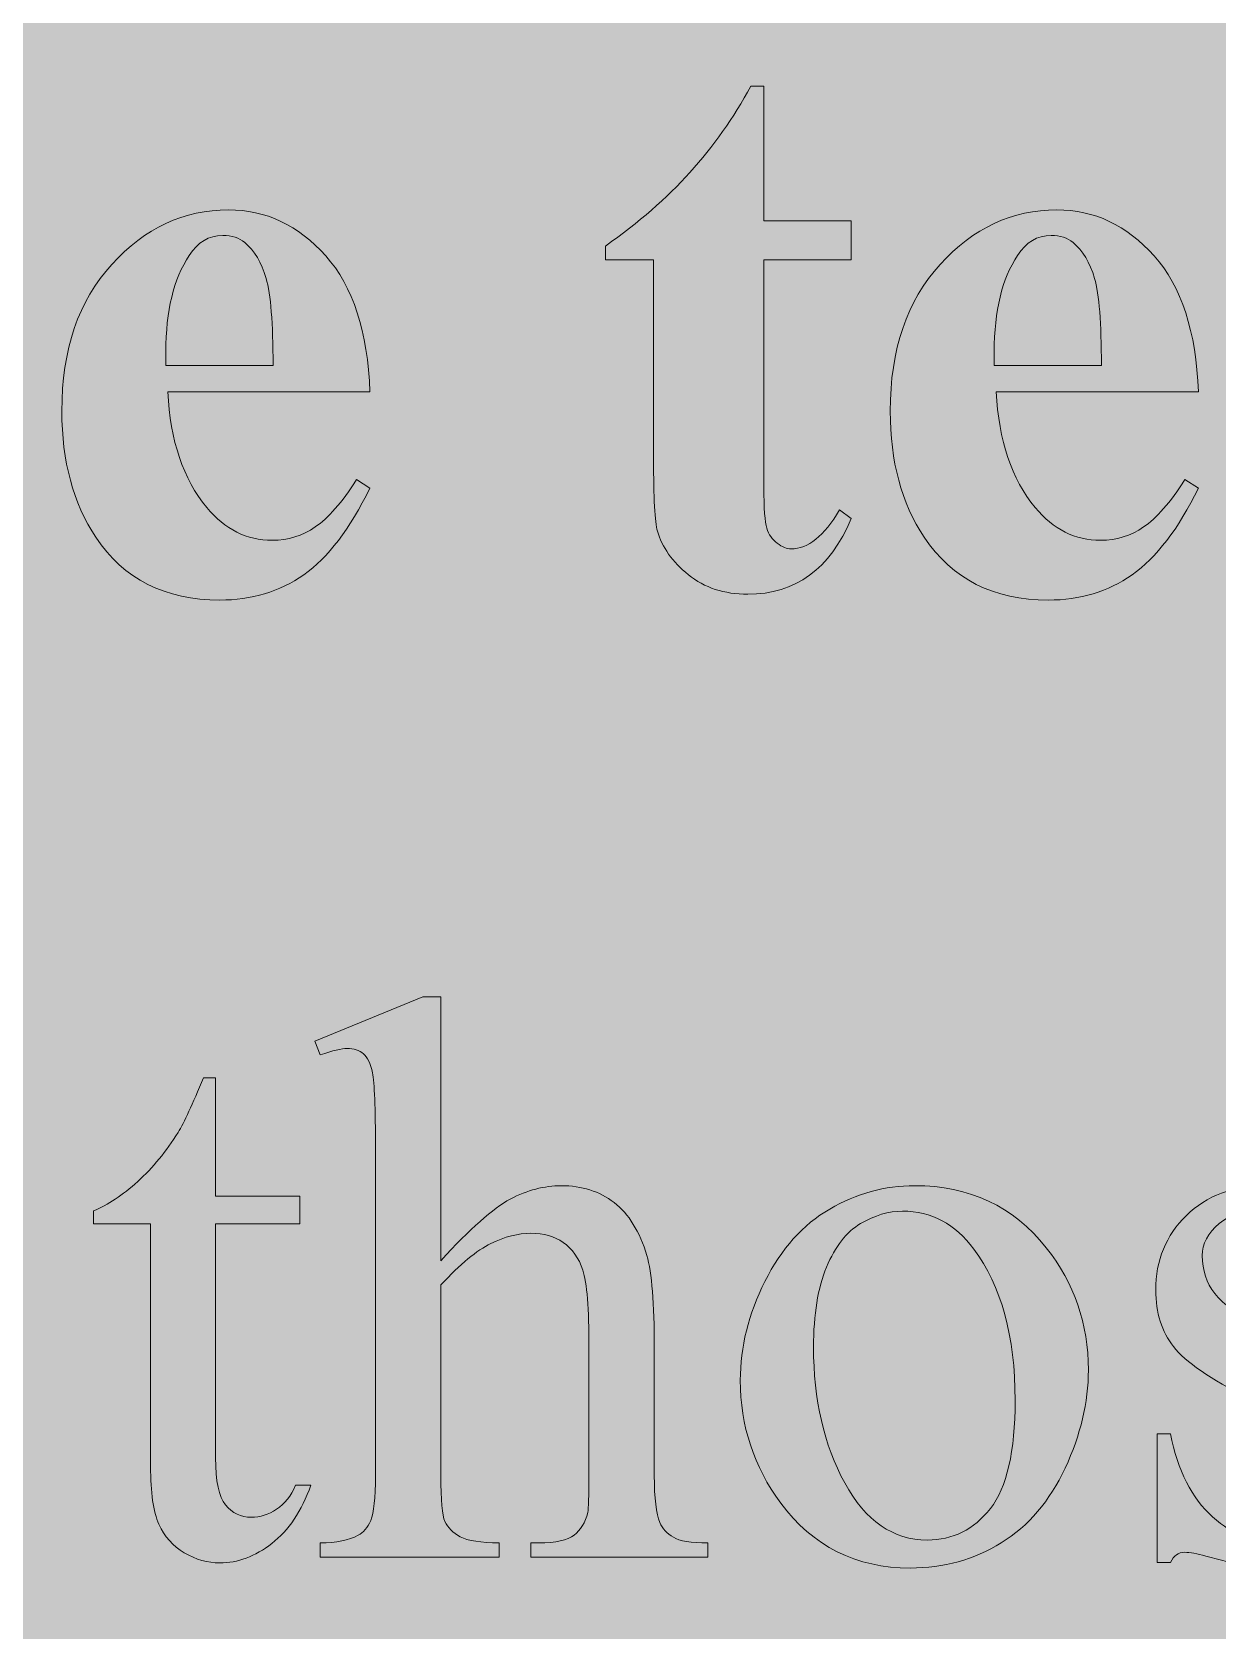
# Model space of a CAD drawing. Header units: inches. Extents: x -1481 to -429, y -1676 to -696.
# Drawn here: x -607.02 to -598.73, y -913.89 to -902.71 of the extents above; entities that cross this region are included whole.
import ezdxf

# ---------------------------------------------------------------- set-up
doc = ezdxf.new("R2010")
doc.units = ezdxf.units.IN
doc.header["$MEASUREMENT"] = 0
doc.layers.add('Layer 1', color=7, linetype='Continuous')

# ---------------------------------------------------------------- blocks, each defined once
blk = doc.blocks.new('block 2')
at = {"layer": 'Layer 1', "true_color": 0x009344}
h = blk.add_hatch(color=114, dxfattribs=at)
h.dxf.hatch_style = 2
h.paths.add_polyline_path([(-429.175, -985.727), (-669.175, -985.727), (-669.175, -695.727), (-429.175, -695.727)])
blk = doc.blocks.new('block 438')
at = {"layer": 'Layer 1', "true_color": 0x8cc63e}
h = blk.add_hatch(color=73, dxfattribs=at)
h.dxf.hatch_style = 2
edge = h.paths.add_edge_path()
edge.add_spline(control_points=[(-601.902, -903.092), (-601.902, -903.092), (-601.902, -904.034), (-601.902, -904.034), (-601.902, -904.034), (-601.291, -904.034), (-601.291, -904.034), (-601.291, -904.034), (-601.291, -904.307), (-601.291, -904.307), (-601.291, -904.307), (-601.902, -904.307), (-601.902, -904.307), (-601.902, -904.307), (-601.902, -905.895), (-601.902, -905.895), (-601.902, -906.044), (-601.895, -906.14), (-601.882, -906.183), (-601.868, -906.226), (-601.844, -906.261), (-601.809, -906.287), (-601.774, -906.314), (-601.742, -906.327), (-601.712, -906.327), (-601.593, -906.327), (-601.48, -906.237), (-601.374, -906.055), (-601.374, -906.055), (-601.291, -906.115), (-601.291, -906.115), (-601.44, -906.468), (-601.681, -906.644), (-602.015, -906.644), (-602.179, -906.644), (-602.317, -906.599), (-602.43, -906.508), (-602.542, -906.417), (-602.614, -906.315), (-602.646, -906.203), (-602.664, -906.141), (-602.673, -905.972), (-602.673, -905.697), (-602.673, -905.697), (-602.673, -904.307), (-602.673, -904.307), (-602.673, -904.307), (-603.009, -904.307), (-603.009, -904.307), (-603.009, -904.307), (-603.009, -904.21), (-603.009, -904.21), (-602.778, -904.047), (-602.581, -903.875), (-602.419, -903.695), (-602.256, -903.515), (-602.114, -903.314), (-601.993, -903.092), (-601.993, -903.092), (-601.902, -903.092), (-601.902, -903.092)], knot_values=[0, 0, 0, 0, 1, 1, 1, 2, 2, 2, 3, 3, 3, 4, 4, 4, 5, 5, 5, 6, 6, 6, 7, 7, 7, 8, 8, 8, 9, 9, 9, 10, 10, 10, 11, 11, 11, 12, 12, 12, 13, 13, 13, 14, 14, 14, 15, 15, 15, 16, 16, 16, 17, 17, 17, 18, 18, 18, 19, 19, 19, 20, 20, 20, 20], degree=3, periodic=1)
h = blk.add_hatch(color=73, dxfattribs=at)
h.dxf.hatch_style = 2
edge = h.paths.add_edge_path()
edge.add_spline(control_points=[(-604.656, -905.229), (-604.656, -905.229), (-606.068, -905.229), (-606.068, -905.229), (-606.052, -905.57), (-605.961, -905.84), (-605.796, -906.038), (-605.669, -906.191), (-605.517, -906.267), (-605.338, -906.267), (-605.228, -906.267), (-605.128, -906.236), (-605.038, -906.174), (-604.948, -906.113), (-604.852, -906.003), (-604.749, -905.843), (-604.749, -905.843), (-604.656, -905.903), (-604.656, -905.903), (-604.795, -906.188), (-604.949, -906.389), (-605.118, -906.508), (-605.287, -906.626), (-605.483, -906.685), (-605.705, -906.685), (-606.086, -906.685), (-606.376, -906.539), (-606.572, -906.245), (-606.73, -906.008), (-606.809, -905.714), (-606.809, -905.364), (-606.809, -904.934), (-606.693, -904.593), (-606.46, -904.338), (-606.228, -904.084), (-605.956, -903.957), (-605.644, -903.957), (-605.384, -903.957), (-605.157, -904.064), (-604.965, -904.278), (-604.774, -904.492), (-604.67, -904.809), (-604.656, -905.229)], knot_values=[0, 0, 0, 0, 1, 1, 1, 2, 2, 2, 3, 3, 3, 4, 4, 4, 5, 5, 5, 6, 6, 6, 7, 7, 7, 8, 8, 8, 9, 9, 9, 10, 10, 10, 11, 11, 11, 12, 12, 12, 13, 13, 13, 14, 14, 14, 14], degree=3, periodic=1)
edge = h.paths.add_edge_path()
edge.add_spline(control_points=[(-605.333, -905.044), (-605.333, -904.749), (-605.349, -904.546), (-605.381, -904.436), (-605.413, -904.326), (-605.463, -904.242), (-605.531, -904.185), (-605.57, -904.152), (-605.621, -904.136), (-605.685, -904.136), (-605.781, -904.136), (-605.859, -904.183), (-605.919, -904.276), (-606.028, -904.44), (-606.082, -904.663), (-606.082, -904.948), (-606.082, -904.948), (-606.082, -905.044), (-606.082, -905.044), (-606.082, -905.044), (-605.333, -905.044), (-605.333, -905.044)], knot_values=[0, 0, 0, 0, 1, 1, 1, 2, 2, 2, 3, 3, 3, 4, 4, 4, 5, 5, 5, 6, 6, 6, 7, 7, 7, 7], degree=3, periodic=1)
h = blk.add_hatch(color=73, dxfattribs=at)
h.dxf.hatch_style = 2
edge = h.paths.add_edge_path()
edge.add_spline(control_points=[(-598.865, -905.229), (-598.865, -905.229), (-600.278, -905.229), (-600.278, -905.229), (-600.261, -905.57), (-600.17, -905.84), (-600.005, -906.038), (-599.879, -906.191), (-599.726, -906.267), (-599.548, -906.267), (-599.438, -906.267), (-599.338, -906.236), (-599.248, -906.174), (-599.158, -906.113), (-599.062, -906.003), (-598.959, -905.843), (-598.959, -905.843), (-598.865, -905.903), (-598.865, -905.903), (-599.005, -906.188), (-599.159, -906.389), (-599.328, -906.508), (-599.497, -906.626), (-599.692, -906.685), (-599.914, -906.685), (-600.296, -906.685), (-600.585, -906.539), (-600.782, -906.245), (-600.94, -906.008), (-601.019, -905.714), (-601.019, -905.364), (-601.019, -904.934), (-600.903, -904.593), (-600.67, -904.338), (-600.438, -904.084), (-600.166, -903.957), (-599.854, -903.957), (-599.593, -903.957), (-599.367, -904.064), (-599.175, -904.278), (-598.983, -904.492), (-598.88, -904.809), (-598.865, -905.229)], knot_values=[0, 0, 0, 0, 1, 1, 1, 2, 2, 2, 3, 3, 3, 4, 4, 4, 5, 5, 5, 6, 6, 6, 7, 7, 7, 8, 8, 8, 9, 9, 9, 10, 10, 10, 11, 11, 11, 12, 12, 12, 13, 13, 13, 14, 14, 14, 14], degree=3, periodic=1)
edge = h.paths.add_edge_path()
edge.add_spline(control_points=[(-599.543, -905.044), (-599.543, -904.749), (-599.559, -904.546), (-599.591, -904.436), (-599.623, -904.326), (-599.673, -904.242), (-599.741, -904.185), (-599.779, -904.152), (-599.831, -904.136), (-599.895, -904.136), (-599.991, -904.136), (-600.069, -904.183), (-600.129, -904.276), (-600.238, -904.44), (-600.292, -904.663), (-600.292, -904.948), (-600.292, -904.948), (-600.292, -905.044), (-600.292, -905.044), (-600.292, -905.044), (-599.543, -905.044), (-599.543, -905.044)], knot_values=[0, 0, 0, 0, 1, 1, 1, 2, 2, 2, 3, 3, 3, 4, 4, 4, 5, 5, 5, 6, 6, 6, 7, 7, 7, 7], degree=3, periodic=1)
h = blk.add_hatch(color=73, dxfattribs=at)
h.dxf.hatch_style = 2
edge = h.paths.add_edge_path()
edge.add_spline(control_points=[(-604.16, -909.459), (-604.16, -909.459), (-604.16, -911.304), (-604.16, -911.304), (-603.956, -911.08), (-603.795, -910.937), (-603.675, -910.873), (-603.556, -910.81), (-603.437, -910.779), (-603.318, -910.779), (-603.174, -910.779), (-603.051, -910.818), (-602.949, -910.897), (-602.846, -910.976), (-602.77, -911.1), (-602.72, -911.268), (-602.685, -911.386), (-602.668, -911.601), (-602.668, -911.913), (-602.668, -911.913), (-602.668, -912.805), (-602.668, -912.805), (-602.668, -912.964), (-602.655, -913.074), (-602.629, -913.133), (-602.611, -913.177), (-602.58, -913.211), (-602.535, -913.237), (-602.492, -913.263), (-602.411, -913.276), (-602.293, -913.276), (-602.293, -913.276), (-602.293, -913.375), (-602.293, -913.375), (-602.293, -913.375), (-603.532, -913.375), (-603.532, -913.375), (-603.532, -913.375), (-603.532, -913.276), (-603.532, -913.276), (-603.532, -913.276), (-603.475, -913.276), (-603.475, -913.276), (-603.357, -913.276), (-603.275, -913.258), (-603.229, -913.222), (-603.184, -913.186), (-603.151, -913.133), (-603.133, -913.064), (-603.128, -913.034), (-603.125, -912.948), (-603.125, -912.805), (-603.125, -912.805), (-603.125, -911.913), (-603.125, -911.913), (-603.125, -911.637), (-603.139, -911.457), (-603.167, -911.37), (-603.196, -911.284), (-603.241, -911.219), (-603.304, -911.176), (-603.366, -911.133), (-603.442, -911.112), (-603.53, -911.112), (-603.619, -911.112), (-603.713, -911.135), (-603.811, -911.183), (-603.908, -911.231), (-604.024, -911.327), (-604.16, -911.472), (-604.16, -911.472), (-604.16, -912.805), (-604.16, -912.805), (-604.16, -912.978), (-604.151, -913.085), (-604.131, -913.127), (-604.112, -913.169), (-604.076, -913.205), (-604.024, -913.233), (-603.971, -913.261), (-603.881, -913.276), (-603.753, -913.276), (-603.753, -913.276), (-603.753, -913.375), (-603.753, -913.375), (-603.753, -913.375), (-605.003, -913.375), (-605.003, -913.375), (-605.003, -913.375), (-605.003, -913.276), (-605.003, -913.276), (-604.891, -913.276), (-604.803, -913.258), (-604.738, -913.223), (-604.702, -913.205), (-604.672, -913.17), (-604.65, -913.119), (-604.628, -913.067), (-604.617, -912.963), (-604.617, -912.805), (-604.617, -912.805), (-604.617, -910.522), (-604.617, -910.522), (-604.617, -910.234), (-604.624, -910.057), (-604.638, -909.991), (-604.651, -909.925), (-604.673, -909.88), (-604.701, -909.856), (-604.73, -909.832), (-604.768, -909.82), (-604.815, -909.82), (-604.854, -909.82), (-604.916, -909.835), (-605.003, -909.864), (-605.003, -909.864), (-605.041, -909.768), (-605.041, -909.768), (-605.041, -909.768), (-604.287, -909.459), (-604.287, -909.459), (-604.287, -909.459), (-604.16, -909.459), (-604.16, -909.459)], knot_values=[0, 0, 0, 0, 1, 1, 1, 2, 2, 2, 3, 3, 3, 4, 4, 4, 5, 5, 5, 6, 6, 6, 7, 7, 7, 8, 8, 8, 9, 9, 9, 10, 10, 10, 11, 11, 11, 12, 12, 12, 13, 13, 13, 14, 14, 14, 15, 15, 15, 16, 16, 16, 17, 17, 17, 18, 18, 18, 19, 19, 19, 20, 20, 20, 21, 21, 21, 22, 22, 22, 23, 23, 23, 24, 24, 24, 25, 25, 25, 26, 26, 26, 27, 27, 27, 28, 28, 28, 29, 29, 29, 30, 30, 30, 31, 31, 31, 32, 32, 32, 33, 33, 33, 34, 34, 34, 35, 35, 35, 36, 36, 36, 37, 37, 37, 38, 38, 38, 39, 39, 39, 40, 40, 40, 41, 41, 41, 41], degree=3, periodic=1)
h = blk.add_hatch(color=73, dxfattribs=at)
h.dxf.hatch_style = 2
edge = h.paths.add_edge_path()
edge.add_spline(control_points=[(-605.735, -910.024), (-605.735, -910.024), (-605.735, -910.853), (-605.735, -910.853), (-605.735, -910.853), (-605.146, -910.853), (-605.146, -910.853), (-605.146, -910.853), (-605.146, -911.046), (-605.146, -911.046), (-605.146, -911.046), (-605.735, -911.046), (-605.735, -911.046), (-605.735, -911.046), (-605.735, -912.681), (-605.735, -912.681), (-605.735, -912.844), (-605.712, -912.954), (-605.665, -913.011), (-605.618, -913.068), (-605.558, -913.097), (-605.484, -913.097), (-605.424, -913.097), (-605.365, -913.078), (-605.308, -913.04), (-605.251, -913.003), (-605.207, -912.947), (-605.176, -912.873), (-605.176, -912.873), (-605.069, -912.873), (-605.069, -912.873), (-605.133, -913.054), (-605.224, -913.189), (-605.341, -913.28), (-605.459, -913.371), (-605.58, -913.416), (-605.705, -913.416), (-605.789, -913.416), (-605.872, -913.393), (-605.953, -913.346), (-606.033, -913.299), (-606.093, -913.232), (-606.131, -913.145), (-606.17, -913.058), (-606.189, -912.923), (-606.189, -912.742), (-606.189, -912.742), (-606.189, -911.046), (-606.189, -911.046), (-606.189, -911.046), (-606.589, -911.046), (-606.589, -911.046), (-606.589, -911.046), (-606.589, -910.955), (-606.589, -910.955), (-606.488, -910.914), (-606.384, -910.846), (-606.279, -910.75), (-606.173, -910.653), (-606.079, -910.539), (-605.996, -910.407), (-605.954, -910.337), (-605.896, -910.209), (-605.82, -910.024), (-605.82, -910.024), (-605.735, -910.024), (-605.735, -910.024)], knot_values=[0, 0, 0, 0, 1, 1, 1, 2, 2, 2, 3, 3, 3, 4, 4, 4, 5, 5, 5, 6, 6, 6, 7, 7, 7, 8, 8, 8, 9, 9, 9, 10, 10, 10, 11, 11, 11, 12, 12, 12, 13, 13, 13, 14, 14, 14, 15, 15, 15, 16, 16, 16, 17, 17, 17, 18, 18, 18, 19, 19, 19, 20, 20, 20, 21, 21, 21, 22, 22, 22, 22], degree=3, periodic=1)
h = blk.add_hatch(color=73, dxfattribs=at)
h.dxf.hatch_style = 2
edge = h.paths.add_edge_path()
edge.add_spline(control_points=[(-600.848, -910.779), (-600.466, -910.779), (-600.159, -910.923), (-599.928, -911.213), (-599.732, -911.461), (-599.634, -911.746), (-599.634, -912.067), (-599.634, -912.293), (-599.688, -912.521), (-599.796, -912.753), (-599.904, -912.984), (-600.053, -913.158), (-600.243, -913.276), (-600.433, -913.393), (-600.645, -913.452), (-600.878, -913.452), (-601.258, -913.452), (-601.56, -913.3), (-601.784, -912.998), (-601.973, -912.743), (-602.067, -912.456), (-602.067, -912.139), (-602.067, -911.907), (-602.01, -911.677), (-601.895, -911.449), (-601.781, -911.22), (-601.63, -911.051), (-601.442, -910.942), (-601.255, -910.833), (-601.057, -910.779), (-600.848, -910.779)], knot_values=[0, 0, 0, 0, 1, 1, 1, 2, 2, 2, 3, 3, 3, 4, 4, 4, 5, 5, 5, 6, 6, 6, 7, 7, 7, 8, 8, 8, 9, 9, 9, 10, 10, 10, 10], degree=3, periodic=1)
edge = h.paths.add_edge_path()
edge.add_spline(control_points=[(-600.933, -910.957), (-601.03, -910.957), (-601.128, -910.986), (-601.226, -911.044), (-601.325, -911.102), (-601.404, -911.203), (-601.464, -911.348), (-601.525, -911.493), (-601.555, -911.68), (-601.555, -911.907), (-601.555, -912.274), (-601.482, -912.591), (-601.337, -912.857), (-601.191, -913.123), (-600.998, -913.256), (-600.76, -913.256), (-600.582, -913.256), (-600.435, -913.183), (-600.319, -913.036), (-600.204, -912.889), (-600.146, -912.637), (-600.146, -912.279), (-600.146, -911.831), (-600.242, -911.479), (-600.435, -911.222), (-600.565, -911.046), (-600.731, -910.957), (-600.933, -910.957)], knot_values=[0, 0, 0, 0, 1, 1, 1, 2, 2, 2, 3, 3, 3, 4, 4, 4, 5, 5, 5, 6, 6, 6, 7, 7, 7, 8, 8, 8, 9, 9, 9, 9], degree=3, periodic=1)
h = blk.add_hatch(color=73, dxfattribs=at)
h.dxf.hatch_style = 2
edge = h.paths.add_edge_path()
edge.add_spline(control_points=[(-597.632, -910.779), (-597.632, -910.779), (-597.632, -911.637), (-597.632, -911.637), (-597.632, -911.637), (-597.723, -911.637), (-597.723, -911.637), (-597.793, -911.368), (-597.882, -911.184), (-597.991, -911.087), (-598.1, -910.989), (-598.239, -910.941), (-598.408, -910.941), (-598.537, -910.941), (-598.64, -910.975), (-598.719, -911.043), (-598.798, -911.111), (-598.838, -911.186), (-598.838, -911.268), (-598.838, -911.371), (-598.809, -911.459), (-598.75, -911.533), (-598.693, -911.608), (-598.577, -911.688), (-598.403, -911.772), (-598.403, -911.772), (-598.001, -911.968), (-598.001, -911.968), (-597.628, -912.15), (-597.442, -912.389), (-597.442, -912.686), (-597.442, -912.916), (-597.529, -913.101), (-597.702, -913.241), (-597.876, -913.382), (-598.07, -913.452), (-598.284, -913.452), (-598.439, -913.452), (-598.615, -913.424), (-598.813, -913.369), (-598.874, -913.351), (-598.923, -913.342), (-598.962, -913.342), (-599.004, -913.342), (-599.037, -913.365), (-599.061, -913.413), (-599.061, -913.413), (-599.152, -913.413), (-599.152, -913.413), (-599.152, -913.413), (-599.152, -912.513), (-599.152, -912.513), (-599.152, -912.513), (-599.061, -912.513), (-599.061, -912.513), (-599.009, -912.77), (-598.911, -912.964), (-598.766, -913.094), (-598.621, -913.224), (-598.459, -913.289), (-598.279, -913.289), (-598.152, -913.289), (-598.049, -913.252), (-597.969, -913.178), (-597.889, -913.104), (-597.849, -913.014), (-597.849, -912.909), (-597.849, -912.783), (-597.894, -912.676), (-597.983, -912.59), (-598.072, -912.504), (-598.25, -912.395), (-598.516, -912.262), (-598.782, -912.13), (-598.956, -912.011), (-599.039, -911.904), (-599.121, -911.8), (-599.163, -911.668), (-599.163, -911.508), (-599.163, -911.3), (-599.092, -911.127), (-598.949, -910.988), (-598.807, -910.848), (-598.623, -910.779), (-598.397, -910.779), (-598.298, -910.779), (-598.178, -910.8), (-598.037, -910.842), (-597.943, -910.869), (-597.881, -910.883), (-597.849, -910.883), (-597.82, -910.883), (-597.797, -910.877), (-597.781, -910.864), (-597.764, -910.851), (-597.745, -910.822), (-597.723, -910.779), (-597.723, -910.779), (-597.632, -910.779), (-597.632, -910.779)], knot_values=[0, 0, 0, 0, 1, 1, 1, 2, 2, 2, 3, 3, 3, 4, 4, 4, 5, 5, 5, 6, 6, 6, 7, 7, 7, 8, 8, 8, 9, 9, 9, 10, 10, 10, 11, 11, 11, 12, 12, 12, 13, 13, 13, 14, 14, 14, 15, 15, 15, 16, 16, 16, 17, 17, 17, 18, 18, 18, 19, 19, 19, 20, 20, 20, 21, 21, 21, 22, 22, 22, 23, 23, 23, 24, 24, 24, 25, 25, 25, 26, 26, 26, 27, 27, 27, 28, 28, 28, 29, 29, 29, 30, 30, 30, 31, 31, 31, 32, 32, 32, 33, 33, 33, 33], degree=3, periodic=1)
at = {"layer": 'Layer 1', "lineweight": 0}
for points, knots in [([(-601.902, -903.092), (-601.902, -903.092), (-601.902, -904.034), (-601.902, -904.034), (-601.902, -904.034), (-601.291, -904.034), (-601.291, -904.034), (-601.291, -904.034), (-601.291, -904.307), (-601.291, -904.307), (-601.291, -904.307), (-601.902, -904.307), (-601.902, -904.307), (-601.902, -904.307), (-601.902, -905.895), (-601.902, -905.895), (-601.902, -906.044), (-601.895, -906.14), (-601.882, -906.183), (-601.868, -906.226), (-601.844, -906.261), (-601.809, -906.287), (-601.774, -906.314), (-601.742, -906.327), (-601.712, -906.327), (-601.593, -906.327), (-601.48, -906.237), (-601.374, -906.055), (-601.374, -906.055), (-601.291, -906.115), (-601.291, -906.115), (-601.44, -906.468), (-601.681, -906.644), (-602.015, -906.644), (-602.179, -906.644), (-602.317, -906.599), (-602.43, -906.508), (-602.542, -906.417), (-602.614, -906.315), (-602.646, -906.203), (-602.664, -906.141), (-602.673, -905.972), (-602.673, -905.697), (-602.673, -905.697), (-602.673, -904.307), (-602.673, -904.307), (-602.673, -904.307), (-603.009, -904.307), (-603.009, -904.307), (-603.009, -904.307), (-603.009, -904.21), (-603.009, -904.21), (-602.778, -904.047), (-602.581, -903.875), (-602.419, -903.695), (-602.256, -903.515), (-602.114, -903.314), (-601.993, -903.092), (-601.993, -903.092), (-601.902, -903.092), (-601.902, -903.092)], [0, 0, 0, 0, 1, 1, 1, 2, 2, 2, 3, 3, 3, 4, 4, 4, 5, 5, 5, 6, 6, 6, 7, 7, 7, 8, 8, 8, 9, 9, 9, 10, 10, 10, 11, 11, 11, 12, 12, 12, 13, 13, 13, 14, 14, 14, 15, 15, 15, 16, 16, 16, 17, 17, 17, 18, 18, 18, 19, 19, 19, 20, 20, 20, 20]), ([(-604.656, -905.229), (-604.656, -905.229), (-606.068, -905.229), (-606.068, -905.229), (-606.052, -905.57), (-605.961, -905.84), (-605.796, -906.038), (-605.669, -906.191), (-605.517, -906.267), (-605.338, -906.267), (-605.228, -906.267), (-605.128, -906.236), (-605.038, -906.174), (-604.948, -906.113), (-604.852, -906.003), (-604.749, -905.843), (-604.749, -905.843), (-604.656, -905.903), (-604.656, -905.903), (-604.795, -906.188), (-604.949, -906.389), (-605.118, -906.508), (-605.287, -906.626), (-605.483, -906.685), (-605.705, -906.685), (-606.086, -906.685), (-606.376, -906.539), (-606.572, -906.245), (-606.73, -906.008), (-606.809, -905.714), (-606.809, -905.364), (-606.809, -904.934), (-606.693, -904.593), (-606.46, -904.338), (-606.228, -904.084), (-605.956, -903.957), (-605.644, -903.957), (-605.384, -903.957), (-605.157, -904.064), (-604.965, -904.278), (-604.774, -904.492), (-604.67, -904.809), (-604.656, -905.229)], [0, 0, 0, 0, 1, 1, 1, 2, 2, 2, 3, 3, 3, 4, 4, 4, 5, 5, 5, 6, 6, 6, 7, 7, 7, 8, 8, 8, 9, 9, 9, 10, 10, 10, 11, 11, 11, 12, 12, 12, 13, 13, 13, 14, 14, 14, 14]), ([(-598.865, -905.229), (-598.865, -905.229), (-600.278, -905.229), (-600.278, -905.229), (-600.261, -905.57), (-600.17, -905.84), (-600.005, -906.038), (-599.879, -906.191), (-599.726, -906.267), (-599.548, -906.267), (-599.438, -906.267), (-599.338, -906.236), (-599.248, -906.174), (-599.158, -906.113), (-599.062, -906.003), (-598.959, -905.843), (-598.959, -905.843), (-598.865, -905.903), (-598.865, -905.903), (-599.005, -906.188), (-599.159, -906.389), (-599.328, -906.508), (-599.497, -906.626), (-599.692, -906.685), (-599.914, -906.685), (-600.296, -906.685), (-600.585, -906.539), (-600.782, -906.245), (-600.94, -906.008), (-601.019, -905.714), (-601.019, -905.364), (-601.019, -904.934), (-600.903, -904.593), (-600.67, -904.338), (-600.438, -904.084), (-600.166, -903.957), (-599.854, -903.957), (-599.593, -903.957), (-599.367, -904.064), (-599.175, -904.278), (-598.983, -904.492), (-598.88, -904.809), (-598.865, -905.229)], [0, 0, 0, 0, 1, 1, 1, 2, 2, 2, 3, 3, 3, 4, 4, 4, 5, 5, 5, 6, 6, 6, 7, 7, 7, 8, 8, 8, 9, 9, 9, 10, 10, 10, 11, 11, 11, 12, 12, 12, 13, 13, 13, 14, 14, 14, 14]), ([(-605.333, -905.044), (-605.333, -904.749), (-605.349, -904.546), (-605.381, -904.436), (-605.413, -904.326), (-605.463, -904.242), (-605.531, -904.185), (-605.57, -904.152), (-605.621, -904.136), (-605.685, -904.136), (-605.781, -904.136), (-605.859, -904.183), (-605.919, -904.276), (-606.028, -904.44), (-606.082, -904.663), (-606.082, -904.948), (-606.082, -904.948), (-606.082, -905.044), (-606.082, -905.044), (-606.082, -905.044), (-605.333, -905.044), (-605.333, -905.044)], [0, 0, 0, 0, 1, 1, 1, 2, 2, 2, 3, 3, 3, 4, 4, 4, 5, 5, 5, 6, 6, 6, 7, 7, 7, 7]), ([(-599.543, -905.044), (-599.543, -904.749), (-599.559, -904.546), (-599.591, -904.436), (-599.623, -904.326), (-599.673, -904.242), (-599.741, -904.185), (-599.779, -904.152), (-599.831, -904.136), (-599.895, -904.136), (-599.991, -904.136), (-600.069, -904.183), (-600.129, -904.276), (-600.238, -904.44), (-600.292, -904.663), (-600.292, -904.948), (-600.292, -904.948), (-600.292, -905.044), (-600.292, -905.044), (-600.292, -905.044), (-599.543, -905.044), (-599.543, -905.044)], [0, 0, 0, 0, 1, 1, 1, 2, 2, 2, 3, 3, 3, 4, 4, 4, 5, 5, 5, 6, 6, 6, 7, 7, 7, 7]), ([(-604.16, -909.459), (-604.16, -909.459), (-604.16, -911.304), (-604.16, -911.304), (-603.956, -911.08), (-603.795, -910.937), (-603.675, -910.873), (-603.556, -910.81), (-603.437, -910.779), (-603.318, -910.779), (-603.174, -910.779), (-603.051, -910.818), (-602.949, -910.897), (-602.846, -910.976), (-602.77, -911.1), (-602.72, -911.268), (-602.685, -911.386), (-602.668, -911.601), (-602.668, -911.913), (-602.668, -911.913), (-602.668, -912.805), (-602.668, -912.805), (-602.668, -912.964), (-602.655, -913.074), (-602.629, -913.133), (-602.611, -913.177), (-602.58, -913.211), (-602.535, -913.237), (-602.492, -913.263), (-602.411, -913.276), (-602.293, -913.276), (-602.293, -913.276), (-602.293, -913.375), (-602.293, -913.375), (-602.293, -913.375), (-603.532, -913.375), (-603.532, -913.375), (-603.532, -913.375), (-603.532, -913.276), (-603.532, -913.276), (-603.532, -913.276), (-603.475, -913.276), (-603.475, -913.276), (-603.357, -913.276), (-603.275, -913.258), (-603.229, -913.222), (-603.184, -913.186), (-603.151, -913.133), (-603.133, -913.064), (-603.128, -913.034), (-603.125, -912.948), (-603.125, -912.805), (-603.125, -912.805), (-603.125, -911.913), (-603.125, -911.913), (-603.125, -911.637), (-603.139, -911.457), (-603.167, -911.37), (-603.196, -911.284), (-603.241, -911.219), (-603.304, -911.176), (-603.366, -911.133), (-603.442, -911.112), (-603.53, -911.112), (-603.619, -911.112), (-603.713, -911.135), (-603.811, -911.183), (-603.908, -911.231), (-604.024, -911.327), (-604.16, -911.472), (-604.16, -911.472), (-604.16, -912.805), (-604.16, -912.805), (-604.16, -912.978), (-604.151, -913.085), (-604.131, -913.127), (-604.112, -913.169), (-604.076, -913.205), (-604.024, -913.233), (-603.971, -913.261), (-603.881, -913.276), (-603.753, -913.276), (-603.753, -913.276), (-603.753, -913.375), (-603.753, -913.375), (-603.753, -913.375), (-605.003, -913.375), (-605.003, -913.375), (-605.003, -913.375), (-605.003, -913.276), (-605.003, -913.276), (-604.891, -913.276), (-604.803, -913.258), (-604.738, -913.223), (-604.702, -913.205), (-604.672, -913.17), (-604.65, -913.119), (-604.628, -913.067), (-604.617, -912.963), (-604.617, -912.805), (-604.617, -912.805), (-604.617, -910.522), (-604.617, -910.522), (-604.617, -910.234), (-604.624, -910.057), (-604.638, -909.991), (-604.651, -909.925), (-604.673, -909.88), (-604.701, -909.856), (-604.73, -909.832), (-604.768, -909.82), (-604.815, -909.82), (-604.854, -909.82), (-604.916, -909.835), (-605.003, -909.864), (-605.003, -909.864), (-605.041, -909.768), (-605.041, -909.768), (-605.041, -909.768), (-604.287, -909.459), (-604.287, -909.459), (-604.287, -909.459), (-604.16, -909.459), (-604.16, -909.459)], [0, 0, 0, 0, 1, 1, 1, 2, 2, 2, 3, 3, 3, 4, 4, 4, 5, 5, 5, 6, 6, 6, 7, 7, 7, 8, 8, 8, 9, 9, 9, 10, 10, 10, 11, 11, 11, 12, 12, 12, 13, 13, 13, 14, 14, 14, 15, 15, 15, 16, 16, 16, 17, 17, 17, 18, 18, 18, 19, 19, 19, 20, 20, 20, 21, 21, 21, 22, 22, 22, 23, 23, 23, 24, 24, 24, 25, 25, 25, 26, 26, 26, 27, 27, 27, 28, 28, 28, 29, 29, 29, 30, 30, 30, 31, 31, 31, 32, 32, 32, 33, 33, 33, 34, 34, 34, 35, 35, 35, 36, 36, 36, 37, 37, 37, 38, 38, 38, 39, 39, 39, 40, 40, 40, 41, 41, 41, 41]), ([(-605.735, -910.024), (-605.735, -910.024), (-605.735, -910.853), (-605.735, -910.853), (-605.735, -910.853), (-605.146, -910.853), (-605.146, -910.853), (-605.146, -910.853), (-605.146, -911.046), (-605.146, -911.046), (-605.146, -911.046), (-605.735, -911.046), (-605.735, -911.046), (-605.735, -911.046), (-605.735, -912.681), (-605.735, -912.681), (-605.735, -912.844), (-605.712, -912.954), (-605.665, -913.011), (-605.618, -913.068), (-605.558, -913.097), (-605.484, -913.097), (-605.424, -913.097), (-605.365, -913.078), (-605.308, -913.04), (-605.251, -913.003), (-605.207, -912.947), (-605.176, -912.873), (-605.176, -912.873), (-605.069, -912.873), (-605.069, -912.873), (-605.133, -913.054), (-605.224, -913.189), (-605.341, -913.28), (-605.459, -913.371), (-605.58, -913.416), (-605.705, -913.416), (-605.789, -913.416), (-605.872, -913.393), (-605.953, -913.346), (-606.033, -913.299), (-606.093, -913.232), (-606.131, -913.145), (-606.17, -913.058), (-606.189, -912.923), (-606.189, -912.742), (-606.189, -912.742), (-606.189, -911.046), (-606.189, -911.046), (-606.189, -911.046), (-606.589, -911.046), (-606.589, -911.046), (-606.589, -911.046), (-606.589, -910.955), (-606.589, -910.955), (-606.488, -910.914), (-606.384, -910.846), (-606.279, -910.75), (-606.173, -910.653), (-606.079, -910.539), (-605.996, -910.407), (-605.954, -910.337), (-605.896, -910.209), (-605.82, -910.024), (-605.82, -910.024), (-605.735, -910.024), (-605.735, -910.024)], [0, 0, 0, 0, 1, 1, 1, 2, 2, 2, 3, 3, 3, 4, 4, 4, 5, 5, 5, 6, 6, 6, 7, 7, 7, 8, 8, 8, 9, 9, 9, 10, 10, 10, 11, 11, 11, 12, 12, 12, 13, 13, 13, 14, 14, 14, 15, 15, 15, 16, 16, 16, 17, 17, 17, 18, 18, 18, 19, 19, 19, 20, 20, 20, 21, 21, 21, 22, 22, 22, 22]), ([(-600.848, -910.779), (-600.466, -910.779), (-600.159, -910.923), (-599.928, -911.213), (-599.732, -911.461), (-599.634, -911.746), (-599.634, -912.067), (-599.634, -912.293), (-599.688, -912.521), (-599.796, -912.753), (-599.904, -912.984), (-600.053, -913.158), (-600.243, -913.276), (-600.433, -913.393), (-600.645, -913.452), (-600.878, -913.452), (-601.258, -913.452), (-601.56, -913.3), (-601.784, -912.998), (-601.973, -912.743), (-602.067, -912.456), (-602.067, -912.139), (-602.067, -911.907), (-602.01, -911.677), (-601.895, -911.449), (-601.781, -911.22), (-601.63, -911.051), (-601.442, -910.942), (-601.255, -910.833), (-601.057, -910.779), (-600.848, -910.779)], [0, 0, 0, 0, 1, 1, 1, 2, 2, 2, 3, 3, 3, 4, 4, 4, 5, 5, 5, 6, 6, 6, 7, 7, 7, 8, 8, 8, 9, 9, 9, 10, 10, 10, 10]), ([(-597.632, -910.779), (-597.632, -910.779), (-597.632, -911.637), (-597.632, -911.637), (-597.632, -911.637), (-597.723, -911.637), (-597.723, -911.637), (-597.793, -911.368), (-597.882, -911.184), (-597.991, -911.087), (-598.1, -910.989), (-598.239, -910.941), (-598.408, -910.941), (-598.537, -910.941), (-598.64, -910.975), (-598.719, -911.043), (-598.798, -911.111), (-598.838, -911.186), (-598.838, -911.268), (-598.838, -911.371), (-598.809, -911.459), (-598.75, -911.533), (-598.693, -911.608), (-598.577, -911.688), (-598.403, -911.772), (-598.403, -911.772), (-598.001, -911.968), (-598.001, -911.968), (-597.628, -912.15), (-597.442, -912.389), (-597.442, -912.686), (-597.442, -912.916), (-597.529, -913.101), (-597.702, -913.241), (-597.876, -913.382), (-598.07, -913.452), (-598.284, -913.452), (-598.439, -913.452), (-598.615, -913.424), (-598.813, -913.369), (-598.874, -913.351), (-598.923, -913.342), (-598.962, -913.342), (-599.004, -913.342), (-599.037, -913.365), (-599.061, -913.413), (-599.061, -913.413), (-599.152, -913.413), (-599.152, -913.413), (-599.152, -913.413), (-599.152, -912.513), (-599.152, -912.513), (-599.152, -912.513), (-599.061, -912.513), (-599.061, -912.513), (-599.009, -912.77), (-598.911, -912.964), (-598.766, -913.094), (-598.621, -913.224), (-598.459, -913.289), (-598.279, -913.289), (-598.152, -913.289), (-598.049, -913.252), (-597.969, -913.178), (-597.889, -913.104), (-597.849, -913.014), (-597.849, -912.909), (-597.849, -912.783), (-597.894, -912.676), (-597.983, -912.59), (-598.072, -912.504), (-598.25, -912.395), (-598.516, -912.262), (-598.782, -912.13), (-598.956, -912.011), (-599.039, -911.904), (-599.121, -911.8), (-599.163, -911.668), (-599.163, -911.508), (-599.163, -911.3), (-599.092, -911.127), (-598.949, -910.988), (-598.807, -910.848), (-598.623, -910.779), (-598.397, -910.779), (-598.298, -910.779), (-598.178, -910.8), (-598.037, -910.842), (-597.943, -910.869), (-597.881, -910.883), (-597.849, -910.883), (-597.82, -910.883), (-597.797, -910.877), (-597.781, -910.864), (-597.764, -910.851), (-597.745, -910.822), (-597.723, -910.779), (-597.723, -910.779), (-597.632, -910.779), (-597.632, -910.779)], [0, 0, 0, 0, 1, 1, 1, 2, 2, 2, 3, 3, 3, 4, 4, 4, 5, 5, 5, 6, 6, 6, 7, 7, 7, 8, 8, 8, 9, 9, 9, 10, 10, 10, 11, 11, 11, 12, 12, 12, 13, 13, 13, 14, 14, 14, 15, 15, 15, 16, 16, 16, 17, 17, 17, 18, 18, 18, 19, 19, 19, 20, 20, 20, 21, 21, 21, 22, 22, 22, 23, 23, 23, 24, 24, 24, 25, 25, 25, 26, 26, 26, 27, 27, 27, 28, 28, 28, 29, 29, 29, 30, 30, 30, 31, 31, 31, 32, 32, 32, 33, 33, 33, 33]), ([(-600.933, -910.957), (-601.03, -910.957), (-601.128, -910.986), (-601.226, -911.044), (-601.325, -911.102), (-601.404, -911.203), (-601.464, -911.348), (-601.525, -911.493), (-601.555, -911.68), (-601.555, -911.907), (-601.555, -912.274), (-601.482, -912.591), (-601.337, -912.857), (-601.191, -913.123), (-600.998, -913.256), (-600.76, -913.256), (-600.582, -913.256), (-600.435, -913.183), (-600.319, -913.036), (-600.204, -912.889), (-600.146, -912.637), (-600.146, -912.279), (-600.146, -911.831), (-600.242, -911.479), (-600.435, -911.222), (-600.565, -911.046), (-600.731, -910.957), (-600.933, -910.957)], [0, 0, 0, 0, 1, 1, 1, 2, 2, 2, 3, 3, 3, 4, 4, 4, 5, 5, 5, 6, 6, 6, 7, 7, 7, 8, 8, 8, 9, 9, 9, 9])]:
    blk.add_open_spline(points, degree=3, knots=knots, dxfattribs=at)

msp = doc.modelspace()

# ---------------------------------------------------------------- hatches: boundary and pattern name
at = {"layer": 'Layer 1', "true_color": 0x006738}
h = msp.add_hatch(color=116, dxfattribs=at)
h.dxf.hatch_style = 2
h.paths.add_polyline_path([(-484.406, -970.727), (-654.406, -970.727), (-654.406, -751.646), (-484.406, -751.646)])

# ---------------------------------------------------------------- block references
at = {"layer": 'Layer 1'}
for name in ['block 2', 'block 438']:
    msp.add_blockref(name, (0, 0), dxfattribs=at)

doc.saveas('drawing.dxf')
